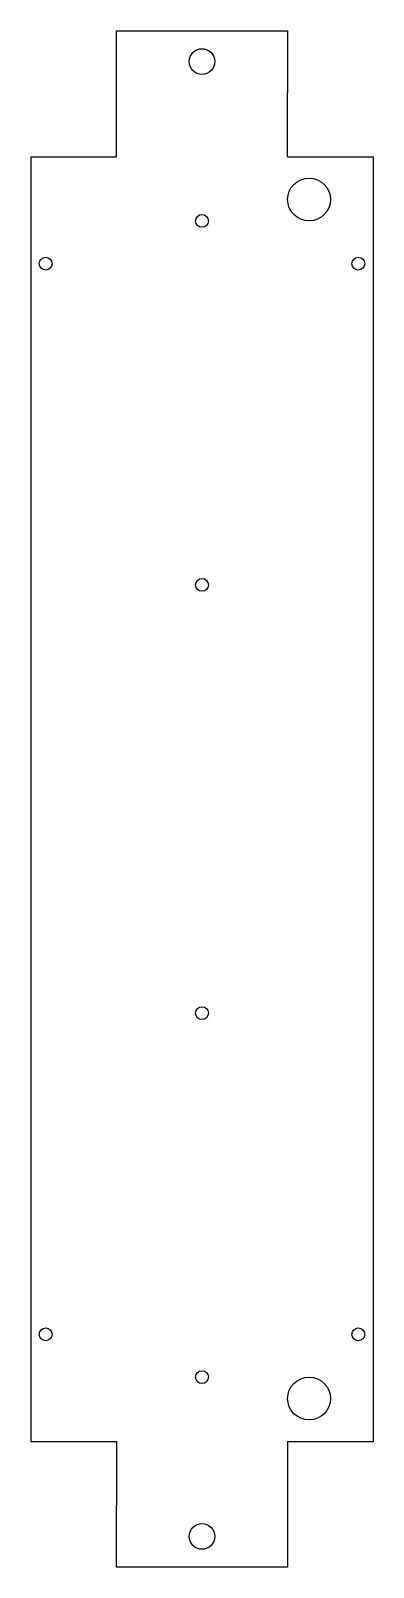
# Model space of a CAD drawing. Header units: millimetres. Extents: x 117 to 197, y -64 to 295.
import ezdxf

# ---------------------------------------------------------------- set-up
doc = ezdxf.new("R2010")
doc.units = ezdxf.units.MM
doc.layers.add('DV3_0', color=7, linetype='Continuous')

msp = doc.modelspace()

# ---------------------------------------------------------------- linework, layer by layer
at = {"layer": 'DV3_0', "color": 7, "linetype": 'Continuous'}
for p, q in [((136.93, 280.19), (136.93, 294.59)), ((136.93, 294.59), (176.93, 294.59)), ((176.93, 294.59), (176.93, 280.19)), ((136.93, 265.19), (136.93, 280.19)), ((136.93, 280.19), (136.93, 280.19)), ((176.93, 265.19), (176.93, 280.19)), ((176.93, 280.19), (176.93, 280.19)), ((116.93, 265.18), (116.93, -34.82)), ((116.93, 265.18), (123.93, 265.18)), ((123.93, 265.18), (136.93, 265.18)), ((123.93, 265.18), (123.93, 265.18)), ((136.93, 265.18), (136.93, 265.19)), ((176.93, 265.19), (176.93, 265.18)), ((176.93, 265.18), (189.93, 265.18)), ((189.93, 265.18), (196.93, 265.18)), ((189.93, 265.18), (189.93, 265.18)), ((196.93, 265.18), (196.93, -34.82)), ((116.93, -34.82), (123.93, -34.82)), ((123.93, -34.82), (136.93, -34.82)), ((123.93, -34.82), (123.93, -34.82)), ((136.93, -34.82), (136.93, -49.82)), ((136.93, -34.82), (136.93, -34.82)), ((176.93, -34.82), (189.93, -34.82)), ((176.93, -34.82), (176.93, -49.82)), ((176.93, -34.82), (176.93, -34.82)), ((189.93, -34.82), (196.93, -34.82)), ((189.93, -34.82), (189.93, -34.82)), ((136.93, -64.22), (136.93, -49.82)), ((136.93, -49.82), (136.93, -49.82)), ((176.93, -49.82), (176.93, -64.22)), ((176.93, -49.82), (176.93, -49.82)), ((176.93, -64.22), (136.93, -64.22))]:
    msp.add_line(p, q, dxfattribs=at)
for centre, radius in [((156.93, 287.39), 3), ((181.93, 255.18), 5), ((156.93, 250.18), 1.5), ((120.43, 240.18), 1.5), ((193.43, 240.18), 1.5), ((156.93, 165.18), 1.5), ((156.93, 65.18), 1.5), ((120.43, -9.82), 1.5), ((193.43, -9.82), 1.5), ((156.93, -19.82), 1.5), ((181.93, -24.82), 5), ((156.93, -57.02), 3)]:
    msp.add_circle(centre, radius, dxfattribs=at)

doc.saveas('drawing.dxf')
